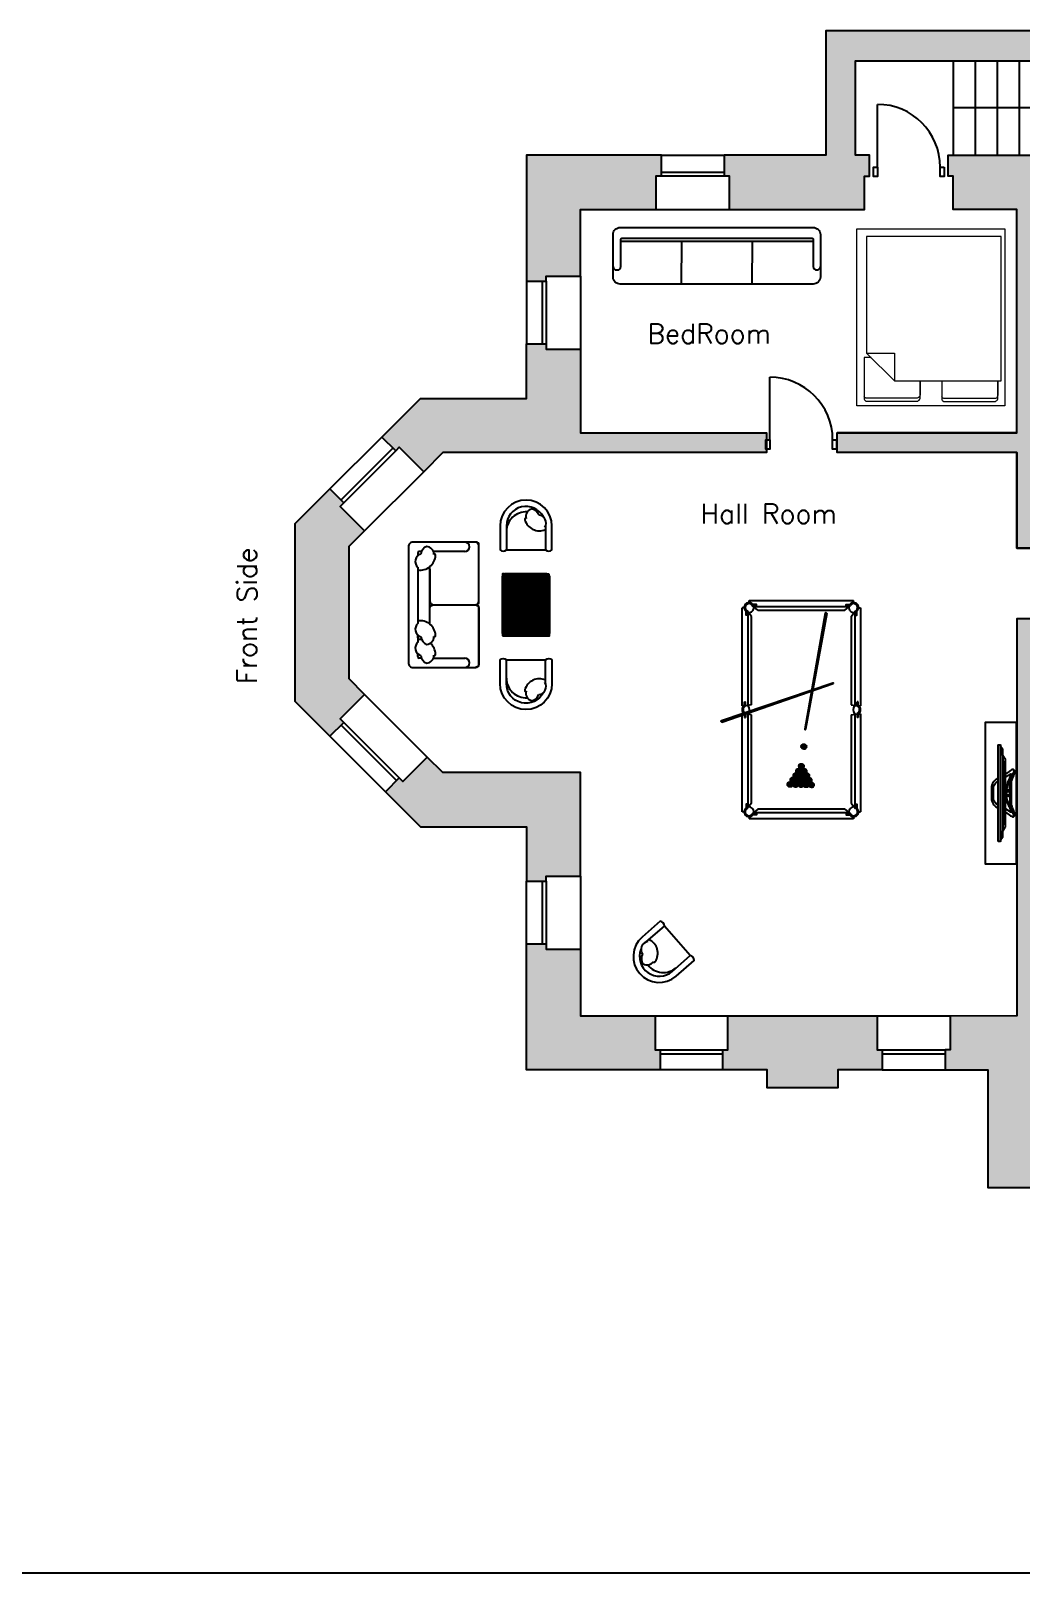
# Model space of a CAD drawing. Header units: inches. Extents: x 50528 to 135443, y 2123 to 51482.
# Drawn here: x 107138 to 119759, y 2123 to 21785 of the extents above; entities that cross this region are included whole.
import ezdxf

# ---------------------------------------------------------------- set-up
doc = ezdxf.new("R2010")
doc.units = ezdxf.units.IN
doc.header["$MEASUREMENT"] = 0
for name, color, linetype in [('furniture', 36, 'Continuous'), ('hatches', 8, 'Continuous'), ('Name', 70, 'Continuous'), ('stairs', 255, 'Continuous'), ('wall', 140, 'Continuous')]:
    doc.layers.add(name, color=color, linetype=linetype)
doc.styles.get("Standard").update_dxf_attribs({"font": 'simplex8.shx', "height": 250})
pattern_1 = [(45, (82820.44272, 3922.12877), (-0.08838834765, 0.08838834765), [])]

# ---------------------------------------------------------------- blocks, each defined once
blk = doc.blocks.new('0')
at = {"color": 0}
for points in [[(-1476, 268), (-1477, 260)], [(0, 0), (-2, -10), (-1477, 260)], [(0, 0), (2, 10), (-1476, 268)]]:
    blk.add_lwpolyline(points, dxfattribs=at)
for centre, radius, start, end in [((-1477, 264), 4.09, 67.771, 271.4934), ((-3, 1), 10.6, 278.5957, 61.127)]:
    blk.add_arc(centre, radius, start, end, dxfattribs=at)
blk = doc.blocks.new('door4')
at = {"color": 0}
for points in [[(-900, 0), (-900, 120), (-850, 120), (-850, 0), (-900, 0)], [(-50, 0), (-50, 120), (0, 120), (0, 0), (-50, 0)], [(-50, 0), (-50, -800)]]:
    blk.add_lwpolyline(points, dxfattribs=at)
blk.add_arc((-50, 0), 800, 180, 270, dxfattribs=at)
blk = doc.blocks.new('A$C1352')
at = {"color": 0}
for points in [[(0.003, 0.053), (0.003, 0.553, -0.414214), (0.053, 0.603), (0.753, 0.603, -0.414214), (0.803, 0.553), (0.803, 0.053, -0.414214), (0.753, 0.003), (0.053, 0.003, -0.414214)], [(0.023, 0.053), (0.023, 0.553, -0.414214), (0.053, 0.583), (0.753, 0.583, -0.414214), (0.783, 0.553), (0.783, 0.053, -0.414214), (0.753, 0.023), (0.053, 0.023, -0.414214)]]:
    blk.add_lwpolyline(points, format="xyb", close=True, dxfattribs=at)
blk = doc.blocks.new('*U9')
at = {"color": 0, "ltscale": 0.03}
blk.add_lwpolyline([(-275, 0), (-275, 0, -0.414214), (-365, 90), (-365, 631, -0.414214), (-275, 721), (-275, 721), (2186, 721, -0.414214), (2276, 631), (2276, 90, -0.414214), (2186, 0)], format="xyb", close=True, dxfattribs=at)
at = {"color": 0}
for points in [[(-275, 162), (-275, 496, 0.414214), (-320, 541), (-320, 541, 0.414214), (-365, 496)], [(2276, 496, 0.414214), (2231, 541), (2222, 541, 0.414214), (2177, 496), (2177, 426)], [(96, 135), (-257, 135, -0.414214), (-275, 153), (-275, 162, -0.414214), (-257, 180), (51, 180, -0.414214)], [(51, 180), (2159, 180, -0.414214), (2177, 162), (2177, 153, -0.414214), (2159, 135)], [(248, 135), (96, 135, -0.414214)]]:
    blk.add_lwpolyline(points, format="xyb", dxfattribs=at)
for points in [[(2177, 426), (2177, 153)], [(96, 135), (-257, 135)], [(2159, 135), (96, 135)]]:
    blk.add_lwpolyline(points, dxfattribs=at)
blk = doc.blocks.new('sofa2')
at = {"layer": 'furniture', "color": 11, "true_color": 0xf27172}
blk.add_line((-394, -12), (-164, 188), dxfattribs=at)
at = {"layer": 'furniture', "color": 11, "ltscale": 0.03, "true_color": 0xf27172}
blk.add_lwpolyline([(-164, 188, 0.369229), (-217, 249), (-447, 48, 1), (-13, -449), (217, -249, 0.369229), (164, -188)], format="xyb", close=True, dxfattribs=at)
at = {"layer": 'furniture', "color": 11, "true_color": 0xf27172}
blk.add_lwpolyline([(-463, -109, 0.785087), (-65, -389), (164, -188)], format="xyb", dxfattribs=at)
for centre, radius, start, end in [((-442, -158), 194, 326.7986, 64.07), ((-362, -109), 100, 96.9442, 218.092), ((-344, -228), 113, 149.7309, 216.0843), ((-230, -201), 250, 131.1381, 132.2306), ((-386, -204), 103, 241.6148, 324.4439), ((-177, -154), 250, 217.4262, 311.1381), ((-291, -260), 12, 197.3419, 340.4605)]:
    blk.add_arc(centre, radius, start, end, dxfattribs=at)
blk = doc.blocks.new('sofa3')
at = {"layer": 'furniture', "color": 11, "true_color": 0xf27172}
for p, q in [((-730, 660), (-730, 623)), ((-682, 680), (-710, 680)), ((-130, 680), (-530, 680)), ((-730, 479), (-730, -239)), ((-730, -420), (-730, -383)), ((-730, -383), (-730, -479)), ((-730, -660), (-730, -623)), ((-682, -680), (-710, -680)), ((-530, -680), (-130, -680))]:
    blk.add_line(p, q, dxfattribs=at)
at = {"layer": 'furniture', "color": 11, "ltscale": 0.03, "true_color": 0xf27172}
blk.add_lwpolyline([(10, 0, 0.414214), (50, 40), (50, 760, 0.414214), (10, 800), (-790, 800, 0.414214), (-850, 740), (-850, -740, 0.414214), (-790, -800), (10, -800, 0.414214), (50, -760), (50, -40, 0.414214), (10, 0)], format="xyb", dxfattribs=at)
at = {"layer": 'furniture', "color": 11, "true_color": 0xf27172}
for points in [[(-575, 453), (-575, 50, 0.414214), (-525, 0), (0, 0, 0.414214), (50, 50), (50, 750, 0.414214), (0, 800)], [(-575, -247), (-575, -50, -0.414214), (-525, 0), (0, 0, -0.414214), (50, -50), (50, -750, -0.414214), (0, -800)]]:
    blk.add_lwpolyline(points, format="xyb", dxfattribs=at)
blk.add_lwpolyline([(-575, -247), (-575, 487)], dxfattribs=at)
for centre, radius, start, end in [((-130, 740), 60, 0, 90), ((-661, 551), 100, 107.0949, 228.2428), ((-710, 660), 20, 90, 180), ((-698, 636), 194, 261.117, 358.3884), ((-578, 638), 113, 109.1026, 175.4561), ((-626, 642), 103, 0.743, 83.5721), ((-516, 634), 12, 344.7265, 127.845), ((-130, 740), 60, 270, 0), ((-661, -311), 100, 131.7572, 252.9051), ((-698, -396), 194, 1.6116, 98.883), ((-516, -394), 12, 232.155, 15.2735), ((-661, -551), 100, 131.7572, 252.9051), ((-698, -636), 194, 84.881, 98.883), ((-578, -398), 113, 184.5439, 250.8974), ((-626, -402), 103, 276.4279, 359.257), ((-698, -636), 194, 1.6116, 49.376), ((-710, -660), 20, 180, 270), ((-710, -660), 20, 180, 270), ((-578, -638), 113, 184.5439, 250.8974), ((-626, -642), 103, 276.4279, 359.257), ((-516, -634), 12, 232.155, 15.2735), ((-130, -740), 60, 0, 90), ((-130, -740), 60, 270, 0)]:
    blk.add_arc(centre, radius, start, end, dxfattribs=at)
blk = doc.blocks.new('tv2')
at = {"color": 0}
blk.add_lwpolyline([(0, -900), (400, -900), (400, 900), (0, 900), (0, -900)], dxfattribs=at)
blk = doc.blocks.new('TV')
at = {"layer": 'furniture', "color": 4}
for points in [[(169, 682), (189, 682, -0.414214), (191, 680), (191, 66), (191, -547, -0.414214), (189, -550), (169, -550, -0.414214), (162, -543), (162, 66), (162, 675, -0.414214)], [(242, 66), (242, 455), (240, 458, 0.150292), (235, 460), (228, 460), (228, 66), (228, -327), (235, -327, 0.150292), (240, -325), (242, -323)]]:
    blk.add_lwpolyline(points, format="xyb", close=True, dxfattribs=at)
for points in [[(167, -549), (167, 66), (167, 682)], [(226, -407), (226, 66), (226, 539)], [(228, 453), (233, 453), (233, 455), (228, 455)], [(228, 447), (233, 447), (233, 449), (228, 449)], [(228, 441), (233, 441), (233, 443), (228, 443)], [(228, 435), (233, 435), (233, 437), (228, 437)], [(228, 429), (233, 429), (233, 431), (228, 431)], [(228, 423), (233, 423), (233, 424), (228, 424)], [(228, 417), (233, 417), (233, 418), (228, 418)], [(228, 410), (233, 410), (233, 412), (228, 412)], [(228, 404), (233, 404), (233, 406), (228, 406)], [(228, 398), (233, 398), (233, 400), (228, 400)], [(228, 392), (233, 392), (233, 394), (228, 394)], [(228, 386), (233, 386), (233, 388), (228, 388)], [(228, 380), (233, 380), (233, 381), (228, 381)], [(228, 374), (233, 374), (233, 375), (228, 375)], [(228, 368), (233, 368), (233, 369), (228, 369)], [(228, 361), (233, 361), (233, 363), (228, 363)], [(228, 355), (233, 355), (233, 357), (228, 357)], [(228, 349), (233, 349), (233, 351), (228, 351)], [(228, 343), (233, 343), (233, 345), (228, 345)], [(228, 337), (233, 337), (233, 339), (228, 339)], [(228, 331), (233, 331), (233, 332), (228, 332)], [(228, 325), (233, 325), (233, 326), (228, 326)], [(228, 318), (233, 318), (233, 320), (228, 320)], [(228, 312), (233, 312), (233, 314), (228, 314)], [(228, 306), (233, 306), (233, 308), (228, 308)], [(228, 300), (233, 300), (233, 302), (228, 302)], [(228, 294), (233, 294), (233, 296), (228, 296)], [(228, 288), (233, 288), (233, 289), (228, 289)], [(228, 282), (233, 282), (233, 283), (228, 283)], [(228, 276), (233, 276), (233, 277), (228, 277)], [(228, 269), (233, 269), (233, 271), (228, 271)], [(228, 263), (233, 263), (233, 265), (228, 265)], [(228, 257), (233, 257), (233, 259), (228, 259)], [(228, 251), (233, 251), (233, 253), (228, 253)], [(228, 245), (233, 245), (233, 247), (228, 247)], [(228, 239), (233, 239), (233, 240), (228, 240)], [(228, 233), (233, 233), (233, 234), (228, 234)], [(228, 226), (233, 226), (233, 228), (228, 228)], [(228, 220), (233, 220), (233, 222), (228, 222)], [(228, 214), (233, 214), (233, 216), (228, 216)], [(228, 208), (233, 208), (233, 210), (228, 210)], [(228, 202), (233, 202), (233, 204), (228, 204)], [(228, 196), (233, 196), (233, 197), (228, 197)], [(228, 190), (233, 190), (233, 191), (228, 191)], [(228, 184), (233, 184), (233, 185), (228, 185)], [(228, 177), (233, 177), (233, 179), (228, 179)], [(228, 171), (233, 171), (233, 173), (228, 173)], [(228, 165), (233, 165), (233, 167), (228, 167)], [(228, 159), (233, 159), (233, 161), (228, 161)], [(228, 153), (233, 153), (233, 155), (228, 155)], [(228, 147), (233, 147), (233, 148), (228, 148)], [(228, 141), (233, 141), (233, 142), (228, 142)], [(228, 134), (233, 134), (233, 136), (228, 136)], [(228, 128), (233, 128), (233, 130), (228, 130)], [(228, 122), (233, 122), (233, 124), (228, 124)], [(228, 116), (233, 116), (233, 118), (228, 118)], [(228, 110), (233, 110), (233, 112), (228, 112)], [(228, 104), (233, 104), (233, 105), (228, 105)], [(228, 98), (233, 98), (233, 99), (228, 99)], [(228, 35), (233, 35), (233, 33), (228, 33)], [(228, 29), (233, 29), (233, 27), (228, 27)], [(228, 23), (233, 23), (233, 21), (228, 21)], [(228, 17), (233, 17), (233, 15), (228, 15)], [(228, 10), (233, 10), (233, 9), (228, 9)], [(228, 4), (233, 4), (233, 3), (228, 3)], [(228, -2), (233, -2), (233, -4), (228, -4)], [(228, -8), (233, -8), (233, -10), (228, -10)], [(228, -14), (233, -14), (233, -16), (228, -16)], [(228, -20), (233, -20), (233, -22), (228, -22)], [(228, -26), (233, -26), (233, -28), (228, -28)], [(228, -33), (233, -33), (233, -34), (228, -34)], [(228, -39), (233, -39), (233, -40), (228, -40)], [(228, -45), (233, -45), (233, -46), (228, -46)], [(228, -51), (233, -51), (233, -53), (228, -53)], [(228, -57), (233, -57), (233, -59), (228, -59)], [(228, -63), (233, -63), (233, -65), (228, -65)], [(228, -69), (233, -69), (233, -71), (228, -71)], [(228, -75), (233, -75), (233, -77), (228, -77)], [(228, -82), (233, -82), (233, -83), (228, -83)], [(228, -88), (233, -88), (233, -89), (228, -89)], [(228, -94), (233, -94), (233, -96), (228, -96)], [(228, -100), (233, -100), (233, -102), (228, -102)], [(228, -106), (233, -106), (233, -108), (228, -108)], [(228, -112), (233, -112), (233, -114), (228, -114)], [(228, -118), (233, -118), (233, -120), (228, -120)], [(228, -125), (233, -125), (233, -126), (228, -126)], [(228, -131), (233, -131), (233, -132), (228, -132)], [(228, -137), (233, -137), (233, -138), (228, -138)], [(228, -143), (233, -143), (233, -145), (228, -145)], [(228, -149), (233, -149), (233, -151), (228, -151)], [(228, -155), (233, -155), (233, -157), (228, -157)], [(228, -161), (233, -161), (233, -163), (228, -163)], [(228, -167), (233, -167), (233, -169), (228, -169)], [(228, -174), (233, -174), (233, -175), (228, -175)], [(228, -180), (233, -180), (233, -181), (228, -181)], [(228, -186), (233, -186), (233, -188), (228, -188)], [(228, -192), (233, -192), (233, -194), (228, -194)], [(228, -198), (233, -198), (233, -200), (228, -200)], [(228, -204), (233, -204), (233, -206), (228, -206)], [(228, -210), (233, -210), (233, -212), (228, -212)], [(228, -217), (233, -217), (233, -218), (228, -218)], [(228, -223), (233, -223), (233, -224), (228, -224)], [(228, -229), (233, -229), (233, -230), (228, -230)], [(228, -235), (233, -235), (233, -237), (228, -237)], [(228, -241), (233, -241), (233, -243), (228, -243)], [(228, -247), (233, -247), (233, -249), (228, -249)], [(228, -253), (233, -253), (233, -255), (228, -255)], [(228, -259), (233, -259), (233, -261), (228, -261)], [(228, -266), (233, -266), (233, -267), (228, -267)], [(228, -272), (233, -272), (233, -273), (228, -273)], [(228, -278), (233, -278), (233, -280), (228, -280)], [(228, -284), (233, -284), (233, -286), (228, -286)], [(228, -290), (233, -290), (233, -292), (228, -292)], [(228, -296), (233, -296), (233, -298), (228, -298)], [(228, -302), (233, -302), (233, -304), (228, -304)], [(228, -309), (233, -309), (233, -310), (228, -310)], [(228, -315), (233, -315), (233, -316), (228, -316)], [(228, -321), (233, -321), (233, -322), (228, -322)]]:
    blk.add_lwpolyline(points, dxfattribs=at)
for points in [[(191, -529), (220, -490, 0.115088), (223, -475), (223, -415, -0.051646), (223, -413, -0.123556), (238, -388, -0.014846), (247, -379, 0.185144), (254, -366), (254, 66), (254, 498, 0.185144), (247, 512, -0.014846), (238, 521, -0.123556), (223, 546, -0.051646), (223, 547), (223, 608, 0.115088), (220, 622), (191, 662)], [(162, 260), (133, 240, 0.052137), (133, 240, 0.127134), (89, 187, 0.092146), (79, 150), (79, 66), (79, -17, 0.092146), (89, -54, 0.127134), (133, -107, 0.052137), (133, -107), (162, -127)], [(162, -87, -0.12639), (118, -47, -0.149981), (104, -2), (104, 66), (104, 135, -0.149981), (118, 180, -0.12639), (162, 219)], [(254, -178), (319, -223, 0.03963), (345, -235, 0.203619), (356, -234), (367, -227, 0.157379), (375, -214, 0.050664), (376, -200, 0.091985), (375, -191, 0.010337), (360, -154, -0.012567), (333, -85, -0.087489), (331, -72), (331, 66), (331, 205, -0.087489), (333, 218, -0.012567), (360, 287, 0.010337), (375, 324, 0.091985), (376, 332, 0.050664), (375, 347, 0.157379), (367, 359), (356, 366, 0.203619), (345, 367, 0.03963), (319, 355), (254, 310)], [(256, 110), (260, 110), (263, 126, -0.030959), (274, 169, -0.025373), (284, 199, -0.003627), (291, 214, 0.002957), (330, 303, 0.075709), (331, 308, 0.421822), (329, 310, 0.125069), (324, 310), (255, 268)], [(354, 364), (358, 360, -0.176327), (362, 354, -0.122846), (361, 344), (313, 224, -0.043017), (308, 214, 0.007168), (291, 187, 0.035791), (276, 155, 0.053299), (263, 112), (263, 104)], [(356, 366), (360, 362, -0.176327), (365, 355, -0.124023), (364, 342), (316, 223, -0.043017), (310, 212, 0.007168), (294, 185, 0.035791), (279, 154, 0.053078), (267, 111), (266, 104)], [(316, 104, -0.048999), (314, 108, -0.126237), (313, 115), (313, 216)], [(256, 23), (260, 23), (263, 7, 0.030959), (274, -37, 0.025373), (284, -66, 0.003627), (291, -81, -0.002957), (330, -171, -0.075709), (331, -175, -0.421822), (329, -178, -0.125069), (324, -177), (255, -135)], [(256, 28), (303, 31, 0.18738), (322, 39, 0.176327), (325, 50), (325, 66), (325, 83, 0.176327), (322, 93, 0.18738), (303, 102), (256, 104)], [(354, -231), (358, -227, 0.176327), (362, -221, 0.122846), (361, -211), (313, -91, 0.043017), (308, -81, -0.007168), (291, -54, -0.035791), (276, -23, -0.053299), (263, 21), (263, 28)], [(356, -234), (360, -230, 0.176327), (365, -222, 0.124023), (364, -210), (316, -90, 0.043017), (310, -79, -0.007168), (294, -52, -0.035791), (279, -21, -0.053078), (267, 21), (266, 29)], [(267, 111), (312, 106, -0.06881), (316, 104, -0.311157), (330, 83), (330, 66), (330, 50, -0.311157), (316, 28, -0.06881), (312, 27), (267, 21)], [(316, 28, 0.048999), (314, 25, 0.126237), (313, 18), (313, -83)]]:
    blk.add_lwpolyline(points, format="xyb", dxfattribs=at)
for centre, radius in [((270, 86), 9.83), ((270, 47), 9.83), ((308, 86), 8.15), ((308, 47), 8.15)]:
    blk.add_circle(centre, radius, dxfattribs=at)
for centre, start, end in [((-8913, 83), 359.8929, 1.4168), ((-8913, 49), 358.5832, 0.1071)]:
    blk.add_arc(centre, 9169, start, end, dxfattribs=at)
at = {"layer": 'furniture', "color": 4, "rotation": 180}
blk.add_blockref('tv2', (397, 66), dxfattribs=at)

msp = doc.modelspace()

# ---------------------------------------------------------------- hatches: boundary and pattern name
at = {"layer": 'furniture'}
h = msp.add_hatch(dxfattribs=at)
h.set_pattern_fill('ANSI31', color=256)
h.set_pattern_definition([(45, (105683.51373, -840.45575), (-0.08838834765, 0.08838834765), [])])
h.paths.add_polyline_path([(113749, 14868), (113749, 14068), (113149, 14068), (113149, 14868)])
at = {"layer": 'furniture', "true_color": 0xffffff}
h = msp.add_hatch(dxfattribs=at)
h.set_pattern_fill('ANSI31')
h.set_pattern_definition(pattern_1)
h.paths.add_polyline_path([(117023, 12661, 1), (116958, 12661, 1)])
at = {"layer": 'furniture', "true_color": 0x139b48}
h = msp.add_hatch(dxfattribs=at)
h.set_pattern_fill('ANSI31', color=114)
h.set_pattern_definition(pattern_1)
h.paths.add_polyline_path([(116990, 12410, 1), (116925, 12410, 1)])
at = {"layer": 'furniture', "true_color": 0x293189}
h = msp.add_hatch(dxfattribs=at)
h.set_pattern_fill('ANSI31', color=177)
h.set_pattern_definition(pattern_1)
h.paths.add_polyline_path([(116845, 12179, 1), (116780, 12179, 1)])
h.paths.add_polyline_path([(116913, 12177, -1), (116849, 12177, -1)])
h.paths.add_polyline_path([(116886, 12233, -1.606647), (116938, 12208, -0.52363), (116982, 12177, -1.606647), (116930, 12203, -0.52363)])
h.paths.add_polyline_path([(117050, 12175, -1), (116986, 12175, -1)])
h.paths.add_polyline_path([(117119, 12173, 1), (117054, 12173, 1)])
at = {"layer": 'furniture', "true_color": 0xed1f24}
h = msp.add_hatch(dxfattribs=at)
h.set_pattern_fill('ANSI31', color=240)
h.set_pattern_definition(pattern_1)
h.paths.add_polyline_path([(116882, 12235, 1), (116818, 12235, 1)])
h.paths.add_polyline_path([(116886, 12233, -1.606647), (116938, 12208, -0.52363), (116982, 12177, -1.606647), (116930, 12203, -0.52363)])
h.paths.add_polyline_path([(117019, 12233, 1), (116954, 12233, 1)])
h.paths.add_polyline_path([(117090, 12233, 1), (117025, 12233, 1)])
at = {"layer": 'furniture', "true_color": 0xf1eb1f}
h = msp.add_hatch(dxfattribs=at)
h.set_pattern_fill('ANSI31', color=2)
h.set_pattern_definition(pattern_1)
h.paths.add_polyline_path([(116922, 12291, 1), (116857, 12291, 1)])
h.paths.add_polyline_path([(116988, 12291, 1), (116923, 12291, 1)])
h.paths.add_polyline_path([(117059, 12291, 1), (116994, 12291, 1)])
at = {"layer": 'furniture', "true_color": 0x000000}
h = msp.add_hatch(dxfattribs=at)
h.set_pattern_fill('ANSI31', color=18)
h.set_pattern_definition(pattern_1)
h.paths.add_polyline_path([(116955, 12349, -1), (116890, 12349, -1)])
h.paths.add_polyline_path([(117025, 12349, -1), (116961, 12349, -1)])
at = {"layer": 'hatches'}
h = msp.add_hatch(color=8, dxfattribs=at)
h.paths.add_polyline_path([(121419, 21785), (117268, 21785), (117268, 20199), (115973, 20199), (115973, 19935), (116038, 19935), (116038, 19509), (117763, 19509), (117763, 19933), (117828, 19933), (117828, 20199), (117648, 20199), (117648, 21405), (121419, 21405), (121418, 21785)])
h.paths.add_polyline_path([(115174, 20199), (113454, 20199), (113454, 18594), (113704, 18594), (113704, 18659), (114144, 18659), (114144, 19509), (115109, 19509), (115109, 19935), (115174, 19935), (115174, 20199)])
h.paths.add_polyline_path([(113454, 17794), (113704, 17794), (113704, 17729), (114144, 17729), (114144, 16659), (116515, 16659), (116515, 16409), (112389, 16409), (112145, 16165), (111834, 16476), (111788, 16430), (111611, 16607), (112103, 17099), (113454, 17099)])
h.paths.add_polyline_path([(111392, 15412), (111080, 15723), (111126, 15769), (110950, 15946), (110504, 15500), (110504, 13238), (110950, 12792), (111126, 12969), (111080, 13015), (111392, 13326), (111194, 13524), (111194, 15214), (111392, 15412)])
h.paths.add_polyline_path([(112191, 12527), (111879, 12216), (111834, 12262), (111657, 12085), (112103, 11639), (113454, 11639), (113454, 10944), (113704, 10944), (113704, 11009), (114144, 11009), (114144, 12329), (112389, 12329), (112191, 12527)])
h.paths.add_polyline_path([(113454, 10144), (113704, 10144), (113704, 10079), (114144, 10079), (114144, 9229), (115094, 9229), (115094, 8794), (115159, 8794), (115159, 8539), (113454, 8539)])
h.paths.add_polyline_path([(117924, 9229), (117924, 8794), (117989, 8794), (117989, 8539), (117424, 8539), (117424, 8309), (116524, 8309), (116524, 8539), (115958, 8539), (115958, 8794), (116023, 8794), (116023, 9229)])
h.paths.add_polyline_path([(118854, 9229), (118854, 8794), (118789, 8794), (118789, 8539), (119334, 8539), (119334, 7039), (121188, 7039), (121188, 7289), (121123, 7289), (121123, 7729), (120024, 7729), (120024, 10459), (122178, 10459), (122178, 9829), (122298, 9829), (122298, 10459), (123473, 10459), (123473, 10579), (120024, 10579), (120024, 13939), (123473, 13939), (123473, 14059), (120024, 14059), (120024, 14289), (119704, 14289), (119704, 9229), (118854, 9225)])
h.paths.add_polyline_path([(123289, 7039), (123289, 7289), (123354, 7289), (123354, 7729), (124454, 7729), (124454, 10459), (124373, 10459), (124373, 10579), (124454, 10579), (124454, 11379), (124774, 11379), (124774, 9229), (127904, 9229), (127904, 12729), (124774, 12729), (124454, 12729), (124454, 13939), (124373, 13939), (124373, 14059), (124454, 14059), (124454, 14159), (124774, 14159), (124774, 13369), (126624, 13369), (126624, 14189), (127124, 14189), (127124, 13369), (128974, 13369), (128974, 15979), (127124, 15979), (127124, 15089), (126624, 15089), (126624, 15979), (124774, 15979), (124774, 15059), (124454, 15059), (124454, 16219), (123154, 16219), (123154, 18129), (123469, 18129), (123469, 16619), (129604, 16619), (129604, 21145), (123469, 21145), (123469, 19029), (123154, 19029), (123154, 19509), (120364, 19509), (120364, 16239), (120024, 16239), (120024, 15189), (119704, 15189), (119704, 16409), (117415, 16409), (117415, 16659), (119704, 16659), (119704, 19509), (118893, 19509), (118893, 19933), (118828, 19933), (118828, 20199), (122828, 20199), (122828, 21785), (130244, 21785), (130244, 15979), (130249, 15979), (130249, 15684), (129544, 15684), (129544, 13624), (129543, 13624), (129543, 13329), (129544, 13329), (129544, 12569), (128594, 12569), (128594, 8539), (125144, 8539), (125144, 7039)])
h.paths.add_polyline_path([(121988, 7039), (121988, 7289), (122053, 7289), (122053, 7729), (122178, 7729), (122178, 9129), (122298, 9129), (122298, 7729), (122423, 7729), (122423, 7289), (122488, 7289), (122488, 7039), (121988, 7039)], flags=17)

# ---------------------------------------------------------------- linework, layer by layer
msp.add_line((135443, 2123), (100683, 2123))
at = {"layer": 'furniture', "color": 4}
for p, q in [((115431, 19094), (115427, 18554)), ((116330, 19094), (116326, 18554)), ((116323, 14320, 0), (116266, 14391, 0)), ((116403, 14401, 0), (116333, 14458, 0)), ((117512, 14401, 0), (117583, 14458, 0)), ((117593, 14320, 0), (117650, 14391, 0)), ((116323, 11941, 0), (116266, 11870, 0)), ((116403, 11861, 0), (116333, 11803, 0)), ((117512, 11861, 0), (117583, 11803, 0)), ((117593, 11941, 0), (117650, 11870, 0))]:
    msp.add_line(p, q, dxfattribs=at)
at = {"layer": 'furniture', "color": 11, "true_color": 0xf27172}
for p, q in [((113699, 15473, 0), (113699, 15168, 0)), ((113699, 13463, 0), (113699, 13768, 0))]:
    msp.add_line(p, q, dxfattribs=at)
at = {"layer": 'furniture', "color": 4, "linetype": 'Continuous', "lineweight": 15, "ltscale": 0.2}
msp.add_lwpolyline([(117666, 17003), (117666, 19260), (119550, 19260), (119550, 17003)], close=True, dxfattribs=at)
for points in [[(118143, 17322), (119506, 17322), (119506, 19164), (117790, 19164), (117790, 17676), (118143, 17676), (118143, 17322), (117789, 17676)], [(117839, 17619), (117846, 17619), (117758, 17619), (117758, 17091), (117758, 17088), (117761, 17082), (117765, 17076), (117772, 17071), (117775, 17068), (117779, 17066), (117784, 17065), (117789, 17063), (117792, 17063), (118428, 17063), (118441, 17066), (118451, 17072), (118459, 17078), (118466, 17088), (118471, 17097), (118472, 17105), (118472, 17322), (118472, 17143), (118468, 17132), (118462, 17120), (118452, 17109), (118442, 17105), (118435, 17103), (118429, 17102), (117791, 17102), (117781, 17102), (117774, 17106), (117768, 17111), (117762, 17117), (117758, 17124), (117758, 17125)], [(118749, 17320), (118749, 17320), (118749, 17320), (118749, 17085), (118749, 17083), (118752, 17077), (118757, 17071), (118763, 17065), (118766, 17063), (118770, 17061), (118775, 17059), (118780, 17058), (118783, 17058), (119419, 17058), (119432, 17061), (119442, 17067), (119450, 17073), (119457, 17083), (119462, 17092), (119463, 17100), (119463, 17316), (119463, 17138), (119459, 17127), (119453, 17115), (119443, 17104), (119433, 17099), (119426, 17098), (119420, 17097), (118782, 17097), (118773, 17097), (118766, 17101), (118759, 17106), (118753, 17112), (118749, 17119), (118749, 17120)]]:
    msp.add_lwpolyline(points, dxfattribs=at)
at = {"layer": 'furniture', "color": 11, "ltscale": 0.03, "true_color": 0xf27172, "elevation": 0}
for points in [[(113699, 15168, 0.369229), (113779, 15168), (113779, 15473, 1), (113119, 15473), (113119, 15168, 0.369229), (113199, 15168)], [(113699, 13768, -0.369229), (113779, 13768), (113779, 13462, -1), (113119, 13463), (113119, 13768, -0.369229), (113199, 13768)]]:
    msp.add_lwpolyline(points, format="xyb", close=True, dxfattribs=at)
at = {"layer": 'furniture', "color": 11, "true_color": 0xf27172, "elevation": 0}
for points in [[(113671, 15588, 0.785087), (113199, 15473), (113199, 15168)], [(113671, 13347, -0.785087), (113199, 13463), (113199, 13768)]]:
    msp.add_lwpolyline(points, format="xyb", dxfattribs=at)
at = {"layer": 'furniture', "color": 4, "elevation": 0}
for points in [[(116203, 13181), (116203, 14431)], [(116227, 14431), (116203, 14431)], [(116266, 14391), (116266, 14336), (116253, 14336), (116253, 14384)], [(116278, 13186), (116278, 14376)], [(116292, 14521), (117624, 14521)], [(116292, 14496), (116292, 14521)], [(116333, 14458), (116388, 14458), (116388, 14470), (116339, 14470)], [(116348, 14446), (117568, 14446)], [(116403, 14401), (117512, 14401)], [(117583, 14458), (117528, 14458), (117528, 14470), (117576, 14470)], [(117624, 14496), (117624, 14521)], [(117638, 14376), (117638, 13186)], [(117650, 14391), (117650, 14336), (117663, 14336), (117663, 14384)], [(117689, 14431), (117713, 14431)], [(117713, 14431), (117713, 13181)], [(116323, 13194), (116323, 14320)], [(117593, 14320), (117593, 13194)], [(116225, 13181), (116203, 13181)], [(116235, 13188), (116235, 13231)], [(116235, 13231), (116248, 13231)], [(116248, 13181), (116248, 13231)], [(116323, 13194), (116248, 13181)], [(117593, 13194), (117668, 13181)], [(117668, 13181), (117668, 13231)], [(117680, 13231), (117668, 13231)], [(117680, 13188), (117680, 13231)], [(117690, 13181), (117713, 13181)], [(116203, 11830), (116203, 13080)], [(116225, 13080), (116203, 13080)], [(116235, 13073), (116235, 13030)], [(116235, 13030), (116248, 13030)], [(116323, 13067), (116248, 13080)], [(116248, 13080), (116248, 13030)], [(116278, 11886), (116278, 13075)], [(116323, 11941), (116323, 13067)], [(117593, 13067), (117668, 13080)], [(117593, 13067), (117593, 11941)], [(117638, 13075), (117638, 11886)], [(117668, 13080), (117668, 13030)], [(117680, 13030), (117668, 13030)], [(117680, 13073), (117680, 13030)], [(117690, 13080), (117713, 13080)], [(117713, 13080), (117713, 11830)], [(116227, 11830), (116203, 11830)], [(116266, 11870), (116266, 11925), (116253, 11925), (116253, 11877)], [(116333, 11803), (116388, 11803), (116388, 11791), (116339, 11791)], [(117568, 11816), (116348, 11816)], [(117512, 11861), (116403, 11861)], [(117583, 11803), (117528, 11803), (117528, 11791), (117576, 11791)], [(117650, 11870), (117650, 11925), (117663, 11925), (117663, 11877)], [(117689, 11830), (117713, 11830)], [(116292, 11765), (116292, 11741)], [(117624, 11741), (116292, 11741)], [(117624, 11765), (117624, 11741)]]:
    msp.add_lwpolyline(points, dxfattribs=at)
at = {"layer": 'furniture', "color": 4}
for centre in [(116990, 12661), (116958, 12410, 0), (116813, 12179, 0), (116850, 12235, 0), (116881, 12177, 0), (116889, 12291, 0), (116918, 12233, 0), (116923, 12349, 0), (116949, 12177, 0), (116956, 12291, 0), (116987, 12233, 0), (116993, 12349, 0), (117018, 12175, 0), (117026, 12291, 0), (117057, 12233, 0), (117086, 12173, 0)]:
    msp.add_circle(centre, 32.4, dxfattribs=at)
at = {"layer": 'furniture', "color": 11, "true_color": 0xf27172}
for centre, radius, start, end in [((113449, 15402, 0), 250, 86.342, 180.0539), ((113444, 15558, 0), 12, 66.2577, 209.3762), ((113620, 15605, 0), 194, 195.7143, 292.9857), ((113549, 15593, 0), 103, 110.5305, 193.3597), ((113503, 15577, 0), 113, 18.6466, 85.0001), ((113605, 15513, 0), 100, 325.8599, 87.0078), ((113449, 15473, 0), 250, 0.0539, 1.1464), ((113449, 13533, 0), 250, 179.9461, 273.658), ((113444, 13377, 0), 12, 150.6238, 293.7423), ((113620, 13331, 0), 194, 67.0143, 164.2857), ((113605, 13423, 0), 100, 272.9922, 34.1401), ((113449, 13463, 0), 250, 358.8536, 359.9461), ((113549, 13343, 0), 103, 166.6403, 249.4695), ((113503, 13359, 0), 113, 274.9999, 341.3534)]:
    msp.add_arc(centre, radius, start, end, dxfattribs=at)
at = {"layer": 'furniture', "color": 4}
for centre, radius, start, end in [((116290, 14434, 0), 61.8, 36.5206, 233.4794), ((116290, 14434, 0), 49.3, 29.4993, 240.5007), ((116290, 14434, 0), 63, 262.2977, 7.7023), ((117626, 14434, 0), 63, 172.2977, 277.7023), ((117626, 14434, 0), 61.8, 306.5206, 143.4794), ((117626, 14434, 0), 49.3, 299.4993, 150.5007), ((116270, 13131, 0), 67.6, 121.2981, 238.7019), ((116270, 13131, 0), 55.1, 114.2396, 245.7604), ((116208, 13131, 0), 89, 321.3576, 38.6424), ((117707, 13131, 0), 89, 141.3576, 218.6424), ((117645, 13131, 0), 55.1, 294.2396, 65.7604), ((117645, 13131, 0), 67.6, 301.2981, 58.7019), ((116290, 11828, 0), 61.8, 126.5206, 323.4794), ((116290, 11828, 0), 49.3, 119.4993, 330.5007), ((116290, 11828, 0), 63, 352.2977, 97.7023), ((117626, 11828, 0), 63, 82.2977, 187.7023), ((117626, 11828, 0), 61.8, 216.5206, 53.4794), ((117626, 11828, 0), 49.3, 209.4993, 60.5007)]:
    msp.add_arc(centre, radius, start, end, dxfattribs=at)
at = {"layer": 'stairs'}
for p, q in [((118899, 20199, 6), (118899, 21405, 7)), ((119179, 20199, 6), (119179, 21405, 7)), ((119459, 20199, 6), (119459, 21405, 7)), ((119739, 20199, 6), (119739, 21405, 7))]:
    msp.add_line(p, q, dxfattribs=at)
at = {"layer": 'stairs', "color": 3}
msp.add_line((122123, 20802, 6), (118899, 20802, 7), dxfattribs=at)
at = {"layer": 'wall'}
for p, q in [((115174, 20199, 0), (115973, 20199, 0)), ((115109, 19509, 0), (116038, 19509, 0)), ((113454, 18594, 0), (113454, 17794, 0)), ((114144, 18659, 0), (114144, 17729, 0)), ((110950, 15946, 0), (111611, 16607, 0)), ((111392, 13326, 0), (112191, 12527, 0)), ((110950, 12792, 0), (111657, 12085, 0)), ((113454, 10144, 0), (113454, 10944, 0)), ((114144, 11009, 0), (114144, 10079, 0)), ((115094, 9229, 0), (116023, 9229, 0)), ((118854, 9225, 0), (117924, 9225, 0)), ((115958, 8539, 0), (115159, 8539, 0)), ((117989, 8539, 0), (118789, 8539, 0))]:
    msp.add_line(p, q, dxfattribs=at)
at = {"layer": 'wall', "elevation": 0}
for points in [[(121419, 21785), (117268, 21785), (117268, 20199), (115973, 20199), (115973, 19935), (116038, 19935), (116038, 19509), (117763, 19509), (117763, 19933), (117828, 19933), (117828, 20199), (117648, 20199), (117648, 21405), (121419, 21405), (121418, 21785)], [(115174, 20199), (113454, 20199), (113454, 18594), (113704, 18594), (113704, 18659), (114144, 18659), (114144, 19509), (115109, 19509), (115109, 19935), (115174, 19935), (115174, 20199)], [(113454, 17794), (113704, 17794), (113704, 17729), (114144, 17729), (114144, 16659), (116515, 16659), (116515, 16409), (112389, 16409), (112145, 16165), (111834, 16476), (111788, 16430), (111611, 16607), (112103, 17099), (113454, 17099), (113454, 17794)], [(111392, 15412), (111080, 15723), (111126, 15769), (110950, 15946), (110504, 15500), (110504, 13238), (110950, 12792), (111126, 12969), (111080, 13015), (111392, 13326), (111194, 13524), (111194, 15214), (111392, 15412)], [(112191, 12527), (111879, 12216), (111834, 12262), (111657, 12085), (112103, 11639), (113454, 11639), (113454, 10944), (113704, 10944), (113704, 11009), (114144, 11009), (114144, 12329), (112389, 12329), (112191, 12527)], [(113454, 10144), (113704, 10144), (113704, 10079), (114144, 10079), (114144, 9229), (115094, 9229), (115094, 8794), (115159, 8794), (115159, 8539), (113454, 8539), (113454, 10144)], [(117924, 9229), (117924, 8794), (117989, 8794), (117989, 8539), (117424, 8539), (117424, 8309), (116524, 8309), (116524, 8539), (115958, 8539), (115958, 8794), (116023, 8794), (116023, 9229)]]:
    msp.add_lwpolyline(points, close=True, dxfattribs=at)
at = {"layer": 'wall'}
msp.add_lwpolyline([(120024, 15189), (119704, 15189), (119704, 16409), (117415, 16409), (117415, 16659), (119704, 16659), (119704, 19509), (118893, 19509), (118893, 19933), (118828, 19933), (118828, 20199), (122828, 20199)], dxfattribs=at)
for points, elevation in [([(115174, 19985), (115973, 19985)], 0), ([(115174, 19935), (115973, 19935)], 0), ([(113654, 18594), (113654, 17794)], 0), ([(113704, 18594), (113704, 17794)], 0), ([(119705, 16659), (117415, 16659)], 0), ([(117415, 16409), (117415, 16659)], 1), ([(111091, 15805), (111752, 16466)], 0), ([(111126, 15769), (111788, 16430)], 0), ([(119705, 16409), (117415, 16409)], 0), ([(119705, 16409), (119704, 15189), (120024, 15189)], -2), ([(111392, 15412), (112145, 16165)], 0), ([(120024, 14289), (119704, 14289), (119704, 9229), (118854, 9225), (118854, 9229), (118854, 8794), (118789, 8794), (118789, 8539), (119334, 8539), (119334, 7039), (121188, 7039)], 0), ([(111091, 12934), (111798, 12227)], 0), ([(111126, 12969), (111834, 12262)], 0), ([(113454, 10944), (113704, 10944), (113704, 11009), (114144, 11009)], 0), ([(113654, 10944), (113654, 10144)], 0), ([(113704, 10944), (113704, 10144)], 0), ([(115159, 8794), (115958, 8794)], 0), ([(115159, 8744), (115958, 8744)], 0), ([(117989, 8794), (118789, 8794)], 0), ([(117989, 8744), (118789, 8744)], 0)]:
    msp.add_lwpolyline(points, dxfattribs=dict(at, elevation=elevation))

# ---------------------------------------------------------------- block references
at = {"layer": 'furniture', "color": 40, "true_color": 0xf8d731, "rotation": 180}
for p in [(117878, 20048, 3), (116507, 16571, 3)]:
    msp.add_blockref('door4', p, dxfattribs=at)
at = {"layer": 'furniture', "color": 4}
for name, p, rotation in [('*U9', (116835, 19278), 180), ('0', (117272, 14358, 0), 90.00000000000001)]:
    msp.add_blockref(name, p, dxfattribs=dict(at, rotation=rotation))
at = {"layer": 'furniture'}
for name, p in [('sofa3', (112799, 14468, 0)), ('sofa2', (115376, 10184, 0))]:
    msp.add_blockref(name, p, dxfattribs=at)
at = {"layer": 'furniture', "color": 11, "ltscale": 0.03, "true_color": 0xf27172, "xscale": 1000, "yscale": 1000, "zscale": 1000, "rotation": 90}
msp.add_blockref('A$C1352', (113752, 14065, 0), dxfattribs=at)
at = {"layer": 'furniture', "color": 4, "xscale": -1, "rotation": 8.840157147054049}
msp.add_blockref('0', (115942, 12983, 0), dxfattribs=at)
at = {"layer": 'furniture', "color": 4}
msp.add_blockref('TV', (119304, 12001), dxfattribs=at)

# ---------------------------------------------------------------- texts
at = {"layer": 'Name', "char_height": 250, "attachment_point": 1}
for s, insert, width in [('BedRoom', (114995, 18050), 1624.74), ('Hall Room', (115673, 15754), 3314.21)]:
    msp.add_mtext(s, dxfattribs=dict(at, insert=insert, width=width))
at = {"layer": 'Name', "insert": (109766, 13459), "char_height": 250, "width": 5498.86, "attachment_point": 1, "rotation": 90}
msp.add_mtext('Front Side', dxfattribs=at)

doc.saveas('drawing.dxf')
